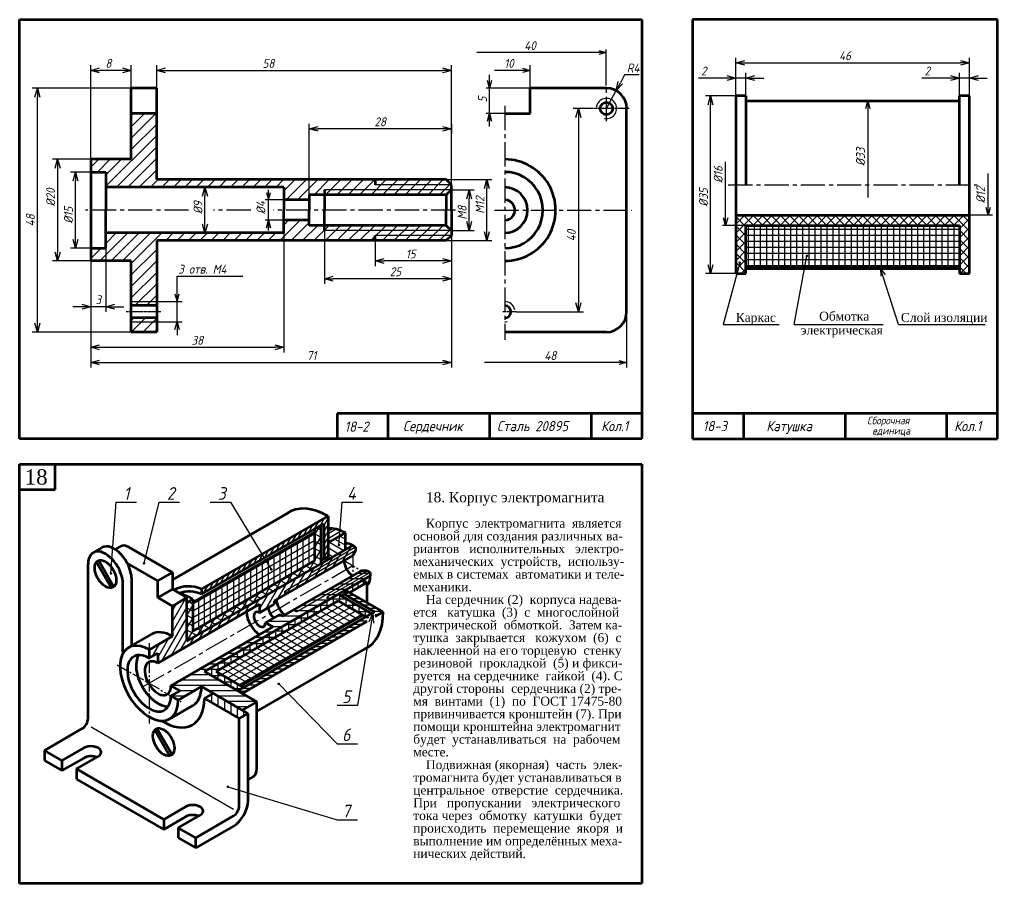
# Model space of a CAD drawing. Header units: millimetres. Extents: x -255 to 513, y 132 to 472.
# Drawn here: x -255 to 130, y 132 to 472 of the extents above; entities that cross this region are included whole.
import ezdxf

# ---------------------------------------------------------------- set-up
doc = ezdxf.new("R2010")
doc.units = ezdxf.units.MM
doc.header["$LTSCALE"] = 0.5
doc.linetypes.add('CENTER2', pattern=[28.575, 19.05, -3.175, 3.175, -3.175])
doc.layers.get('Defpoints').update_dxf_attribs({"color": 5})
doc.styles.get("Standard").update_dxf_attribs({"font": 'isocpeui.ttf', "width": 0.9})
doc.styles.add('стиль1', font='TIMES.TTF')
doc.dimstyles.new('Standart 1', dxfattribs={"dimtxt": 3.5, "dimasz": 3.5, "dimexe": 2, "dimexo": 0, "dimgap": 1, "dimtad": 1, "dimtoh": 1, "dimdec": 0, "dimtxsty": 'Standard', "dimblk": 'OPEN30', "dimcen": 2.5, "dimadec": 0, "dimazin": 0, "dimtfac": 1, "dimtdec": 0, "dimtmove": 0, "dimatfit": 3, "dimldrblk": 'DOTSMALL', "dimfxl": 0, "dimarcsym": 0})

# ---------------------------------------------------------------- blocks, each defined once
blk = doc.blocks.new('_Open30')
at = {"color": 0, "linetype": 'ByBlock', "lineweight": -2}
for p, q in [((-1, 0.27), (0, 0)), ((0, 0), (-1, -0.27)), ((0, 0), (-1, 0))]:
    blk.add_line(p, q, dxfattribs=at)
blk = doc.blocks.new('*D45')
at = {"color": 0, "lineweight": -2}
for p, q in [((-87, 409), (-69, 409)), ((-71, 388.5), (-71, 405.5)), ((-87, 385), (-69, 385))]:
    blk.add_line(p, q, dxfattribs=at)
at = {"layer": 'Defpoints', "color": 0}
for p in [(-87, 409), (-71, 409), (-87, 385)]:
    blk.add_point(p, dxfattribs=at)
at = {"color": 0, "lineweight": -2, "xscale": 3.5, "yscale": 3.5, "zscale": 3.5}
for p, rotation in [((-71, 409), 90), ((-71, 385), 270)]:
    blk.add_blockref('_Open30', p, dxfattribs=dict(at, rotation=rotation))
at = {"color": 0, "lineweight": -3, "insert": (-73.75, 399), "char_height": 3.5, "attachment_point": 5, "rotation": 90}
blk.add_mtext('M12', dxfattribs=at)
blk = doc.blocks.new('_DotSmall')
at = {"color": 0, "linetype": 'ByBlock', "const_width": 0.5}
blk.add_lwpolyline([(-0.0625, 0, 1), (0.0625, 0, 1)], format="xyb", close=True, dxfattribs=at)
blk = doc.blocks.new('*D46')
at = {"color": 0, "lineweight": -2}
for p, q in [((-85, 387), (-85, 375)), ((-115, 385), (-115, 375)), ((-88.5, 377), (-111.5, 377))]:
    blk.add_line(p, q, dxfattribs=at)
at = {"layer": 'Defpoints', "color": 0}
for p in [(-85, 387), (-115, 385), (-115, 377)]:
    blk.add_point(p, dxfattribs=at)
at = {"color": 0, "lineweight": -2, "xscale": 3.5, "yscale": 3.5, "zscale": 3.5, "rotation": 180}
blk.add_blockref('_Open30', (-115, 377), dxfattribs=at)
at = {"color": 0, "lineweight": -2, "xscale": 3.5, "yscale": 3.5, "zscale": 3.5}
blk.add_blockref('_Open30', (-85, 377), dxfattribs=at)
at = {"color": 0, "lineweight": -3, "insert": (-101, 379.75), "char_height": 3.5, "attachment_point": 5}
blk.add_mtext('15', dxfattribs=at)
blk = doc.blocks.new('*D47')
at = {"color": 0, "lineweight": -2}
for p, q in [((-135, 389), (-135, 368)), ((-85, 377.75), (-85, 368)), ((-88.5, 370), (-131.5, 370))]:
    blk.add_line(p, q, dxfattribs=at)
at = {"layer": 'Defpoints', "color": 0}
for p in [(-135, 389), (-85, 377.75), (-135, 370)]:
    blk.add_point(p, dxfattribs=at)
at = {"color": 0, "lineweight": -2, "xscale": 3.5, "yscale": 3.5, "zscale": 3.5, "rotation": 180}
blk.add_blockref('_Open30', (-135, 370), dxfattribs=at)
at = {"color": 0, "lineweight": -2, "xscale": 3.5, "yscale": 3.5, "zscale": 3.5}
blk.add_blockref('_Open30', (-85, 370), dxfattribs=at)
at = {"color": 0, "lineweight": -3, "insert": (-107, 372.75), "char_height": 3.5, "attachment_point": 5}
blk.add_mtext('25', dxfattribs=at)
blk = doc.blocks.new('*D48')
at = {"color": 0, "lineweight": -2}
for p, q in [((-201, 445), (-201, 454)), ((-197.5, 452), (-88.5, 452)), ((-85, 407), (-85, 454))]:
    blk.add_line(p, q, dxfattribs=at)
at = {"layer": 'Defpoints', "color": 0}
for p in [(-85, 452), (-201, 445), (-85, 407)]:
    blk.add_point(p, dxfattribs=at)
at = {"color": 0, "lineweight": -2, "xscale": 3.5, "yscale": 3.5, "zscale": 3.5, "rotation": 180}
blk.add_blockref('_Open30', (-201, 452), dxfattribs=at)
at = {"color": 0, "lineweight": -2, "xscale": 3.5, "yscale": 3.5, "zscale": 3.5}
blk.add_blockref('_Open30', (-85, 452), dxfattribs=at)
at = {"color": 0, "lineweight": -3, "insert": (-157, 454.75), "char_height": 3.5, "attachment_point": 5}
blk.add_mtext('58', dxfattribs=at)
blk = doc.blocks.new('*D49')
at = {"color": 0, "lineweight": -2}
for p, q in [((-141, 397), (-141, 431)), ((-88.5, 429), (-137.5, 429)), ((-85, 431), (-85, 427))]:
    blk.add_line(p, q, dxfattribs=at)
at = {"layer": 'Defpoints', "color": 0}
for p in [(-141, 429), (-85, 431), (-141, 397)]:
    blk.add_point(p, dxfattribs=at)
at = {"color": 0, "lineweight": -2, "xscale": 3.5, "yscale": 3.5, "zscale": 3.5, "rotation": 180}
blk.add_blockref('_Open30', (-141, 429), dxfattribs=at)
at = {"color": 0, "lineweight": -2, "xscale": 3.5, "yscale": 3.5, "zscale": 3.5}
blk.add_blockref('_Open30', (-85, 429), dxfattribs=at)
at = {"color": 0, "lineweight": -3, "insert": (-113, 431.75), "char_height": 3.5, "attachment_point": 5}
blk.add_mtext('28', dxfattribs=at)
blk = doc.blocks.new('*D50')
at = {"color": 0, "lineweight": -2}
for p, q in [((-227, 417), (-227, 454)), ((-214.5, 452), (-223.5, 452)), ((-211, 445), (-211, 454))]:
    blk.add_line(p, q, dxfattribs=at)
at = {"layer": 'Defpoints', "color": 0}
for p in [(-227, 452), (-211, 445), (-227, 417)]:
    blk.add_point(p, dxfattribs=at)
at = {"color": 0, "lineweight": -2, "xscale": 3.5, "yscale": 3.5, "zscale": 3.5, "rotation": 180}
blk.add_blockref('_Open30', (-227, 452), dxfattribs=at)
at = {"color": 0, "lineweight": -2, "xscale": 3.5, "yscale": 3.5, "zscale": 3.5}
blk.add_blockref('_Open30', (-211, 452), dxfattribs=at)
at = {"color": 0, "lineweight": -3, "insert": (-220, 454.75), "char_height": 3.5, "attachment_point": 5}
blk.add_mtext('8', dxfattribs=at)
blk = doc.blocks.new('*D51')
at = {"color": 0, "lineweight": -2}
for p, q in [((-227, 417.02), (-242, 417.02)), ((-240, 413.52), (-240, 380.5)), ((-227, 377), (-242, 377))]:
    blk.add_line(p, q, dxfattribs=at)
at = {"layer": 'Defpoints', "color": 0}
for p in [(-227, 417.02), (-240, 377), (-227, 377)]:
    blk.add_point(p, dxfattribs=at)
at = {"color": 0, "lineweight": -2, "xscale": 3.5, "yscale": 3.5, "zscale": 3.5}
for p, rotation in [((-240, 417.02), 90), ((-240, 377), 270)]:
    blk.add_blockref('_Open30', p, dxfattribs=dict(at, rotation=rotation))
at = {"color": 0, "lineweight": -3, "insert": (-242.75, 402), "char_height": 3.5, "attachment_point": 5, "rotation": 90}
blk.add_mtext('%%c20', dxfattribs=at)
blk = doc.blocks.new('*D52')
at = {"color": 0, "lineweight": -2}
for p, q in [((-227, 382), (-227, 357)), ((-221, 382), (-221, 357)), ((-230.5, 359), (-234, 359)), ((-221, 359), (-227, 359)), ((-217.5, 359), (-214, 359))]:
    blk.add_line(p, q, dxfattribs=at)
at = {"layer": 'Defpoints', "color": 0}
for p in [(-227, 382), (-221, 382), (-227, 359)]:
    blk.add_point(p, dxfattribs=at)
at = {"color": 0, "lineweight": -2, "xscale": 3.5, "yscale": 3.5, "zscale": 3.5}
blk.add_blockref('_Open30', (-227, 359), dxfattribs=at)
at = {"color": 0, "lineweight": -2, "xscale": 3.5, "yscale": 3.5, "zscale": 3.5, "rotation": 180}
blk.add_blockref('_Open30', (-221, 359), dxfattribs=at)
at = {"color": 0, "lineweight": -3, "insert": (-224, 361.75), "char_height": 3.5, "attachment_point": 5}
blk.add_mtext('3', dxfattribs=at)
blk = doc.blocks.new('*D53')
at = {"color": 0, "lineweight": -2}
for p, q in [((-151, 388), (-151, 341)), ((-227, 359), (-227, 341)), ((-223.5, 343), (-154.5, 343))]:
    blk.add_line(p, q, dxfattribs=at)
at = {"layer": 'Defpoints', "color": 0}
for p in [(-151, 388), (-227, 359), (-151, 343)]:
    blk.add_point(p, dxfattribs=at)
at = {"color": 0, "lineweight": -2, "xscale": 3.5, "yscale": 3.5, "zscale": 3.5, "rotation": 180}
blk.add_blockref('_Open30', (-227, 343), dxfattribs=at)
at = {"color": 0, "lineweight": -2, "xscale": 3.5, "yscale": 3.5, "zscale": 3.5}
blk.add_blockref('_Open30', (-151, 343), dxfattribs=at)
at = {"color": 0, "lineweight": -3, "insert": (-185, 345.75), "char_height": 3.5, "attachment_point": 5}
blk.add_mtext('38', dxfattribs=at)
blk = doc.blocks.new('*D54')
at = {"color": 0, "lineweight": -2}
for p, q in [((-85, 371.75), (-85, 335)), ((-227, 341.75), (-227, 335)), ((-223.5, 337), (-88.5, 337))]:
    blk.add_line(p, q, dxfattribs=at)
at = {"layer": 'Defpoints', "color": 0}
for p in [(-85, 371.75), (-227, 341.75), (-85, 337)]:
    blk.add_point(p, dxfattribs=at)
at = {"color": 0, "lineweight": -2, "xscale": 3.5, "yscale": 3.5, "zscale": 3.5, "rotation": 180}
blk.add_blockref('_Open30', (-227, 337), dxfattribs=at)
at = {"color": 0, "lineweight": -2, "xscale": 3.5, "yscale": 3.5, "zscale": 3.5}
blk.add_blockref('_Open30', (-85, 337), dxfattribs=at)
at = {"color": 0, "lineweight": -3, "insert": (-140, 339.77), "char_height": 3.5, "attachment_point": 5}
blk.add_mtext('71', dxfattribs=at)
blk = doc.blocks.new('*D55')
at = {"color": 0, "lineweight": -2}
for p, q in [((-227, 412), (-235, 412)), ((-233, 385.5), (-233, 408.5)), ((-227, 382), (-235, 382))]:
    blk.add_line(p, q, dxfattribs=at)
at = {"layer": 'Defpoints', "color": 0}
for p in [(-233, 412), (-227, 412), (-227, 382)]:
    blk.add_point(p, dxfattribs=at)
at = {"color": 0, "lineweight": -2, "xscale": 3.5, "yscale": 3.5, "zscale": 3.5}
for p, rotation in [((-233, 412), 90), ((-233, 382), 270)]:
    blk.add_blockref('_Open30', p, dxfattribs=dict(at, rotation=rotation))
at = {"color": 0, "lineweight": -3, "insert": (-235.75, 395), "char_height": 3.5, "attachment_point": 5, "rotation": 90}
blk.add_mtext('%%c15', dxfattribs=at)
blk = doc.blocks.new('*D56')
at = {"color": 0, "lineweight": -2}
for p, q in [((-85, 405), (-76, 405)), ((-78, 392.5), (-78, 401.5)), ((-85, 389), (-76, 389))]:
    blk.add_line(p, q, dxfattribs=at)
at = {"layer": 'Defpoints', "color": 0}
for p in [(-85, 405), (-78, 405), (-85, 389)]:
    blk.add_point(p, dxfattribs=at)
at = {"color": 0, "lineweight": -2, "xscale": 3.5, "yscale": 3.5, "zscale": 3.5}
for p, rotation in [((-78, 405), 90), ((-78, 389), 270)]:
    blk.add_blockref('_Open30', p, dxfattribs=dict(at, rotation=rotation))
at = {"color": 0, "lineweight": -3, "insert": (-80.75, 396), "char_height": 3.5, "attachment_point": 5, "rotation": 90}
blk.add_mtext('M8', dxfattribs=at)
blk = doc.blocks.new('*D57')
at = {"color": 0, "lineweight": -2}
for p, q in [((-16.8, 450.19), (-18.47, 447.11)), ((-11.07, 450.19), (-16.8, 450.19)), ((-23.94, 437), (-20.13, 444.04))]:
    blk.add_line(p, q, dxfattribs=at)
at = {"layer": 'Defpoints', "color": 0}
for p in [(-20.13, 444.04), (-23.94, 437)]:
    blk.add_point(p, dxfattribs=at)
at = {"color": 0, "lineweight": -2, "xscale": 3.5, "yscale": 3.5, "zscale": 3.5, "rotation": 241.5685386595959}
blk.add_blockref('_Open30', (-20.13, 444.04), dxfattribs=at)
at = {"color": 0, "lineweight": -3, "insert": (-13.44, 452.94), "char_height": 3.5, "attachment_point": 5}
blk.add_mtext('R4', dxfattribs=at)
blk = doc.blocks.new('*D58')
at = {"color": 0, "lineweight": -2}
for p, q in [((-29, 437), (-37, 437)), ((-35, 433.5), (-35, 360.5)), ((-59.53, 357), (-33, 357))]:
    blk.add_line(p, q, dxfattribs=at)
at = {"layer": 'Defpoints', "color": 0}
for p in [(-29, 437), (-59.53, 357), (-35, 357)]:
    blk.add_point(p, dxfattribs=at)
at = {"color": 0, "lineweight": -2, "xscale": 3.5, "yscale": 3.5, "zscale": 3.5}
for p, rotation in [((-35, 437), 90), ((-35, 357), 270)]:
    blk.add_blockref('_Open30', p, dxfattribs=dict(at, rotation=rotation))
at = {"color": 0, "lineweight": -3, "insert": (-37.75, 387), "char_height": 3.5, "attachment_point": 5, "rotation": 90}
blk.add_mtext('40', dxfattribs=at)
blk = doc.blocks.new('*D59')
at = {"color": 0, "lineweight": -2}
for p, q in [((-182, 406), (-180, 406)), ((-182, 391.5), (-182, 402.5)), ((-182, 388), (-180, 388))]:
    blk.add_line(p, q, dxfattribs=at)
at = {"layer": 'Defpoints', "color": 0}
for p in [(-182, 406), (-182, 406), (-182, 388)]:
    blk.add_point(p, dxfattribs=at)
at = {"color": 0, "lineweight": -2, "xscale": 3.5, "yscale": 3.5, "zscale": 3.5}
for p, rotation in [((-182, 406), 90), ((-182, 388), 270)]:
    blk.add_blockref('_Open30', p, dxfattribs=dict(at, rotation=rotation))
at = {"color": 0, "lineweight": -3, "insert": (-184.75, 398), "char_height": 3.5, "attachment_point": 5, "rotation": 90}
blk.add_mtext('%%c9', dxfattribs=at)
blk = doc.blocks.new('*D60')
at = {"color": 0, "lineweight": -2}
for p, q in [((-211, 445), (-250, 445)), ((-248, 352.5), (-248, 441.5)), ((-211, 349), (-250, 349))]:
    blk.add_line(p, q, dxfattribs=at)
at = {"layer": 'Defpoints', "color": 0}
for p in [(-248, 445), (-211, 445), (-211, 349)]:
    blk.add_point(p, dxfattribs=at)
at = {"color": 0, "lineweight": -2, "xscale": 3.5, "yscale": 3.5, "zscale": 3.5}
for p, rotation in [((-248, 445), 90), ((-248, 349), 270)]:
    blk.add_blockref('_Open30', p, dxfattribs=dict(at, rotation=rotation))
at = {"color": 0, "lineweight": -3, "insert": (-250.75, 393), "char_height": 3.5, "attachment_point": 5, "rotation": 90}
blk.add_mtext('48', dxfattribs=at)
blk = doc.blocks.new('*D81')
at = {"color": 0, "lineweight": -2}
for p, q in [((115, 442), (115, 451)), ((119, 442), (119, 451)), ((111.5, 449), (100.28, 449)), ((119, 449), (115, 449)), ((122.5, 449), (126, 449))]:
    blk.add_line(p, q, dxfattribs=at)
at = {"layer": 'Defpoints', "color": 0}
for p in [(119, 449), (115, 442), (119, 442)]:
    blk.add_point(p, dxfattribs=at)
at = {"color": 0, "lineweight": -2, "xscale": 3.5, "yscale": 3.5, "zscale": 3.5}
blk.add_blockref('_Open30', (115, 449), dxfattribs=at)
at = {"color": 0, "lineweight": -2, "xscale": 3.5, "yscale": 3.5, "zscale": 3.5, "rotation": 180}
blk.add_blockref('_Open30', (119, 449), dxfattribs=at)
at = {"color": 0, "lineweight": -3, "insert": (102.4, 451.75), "char_height": 3.5, "attachment_point": 5}
blk.add_mtext('2', dxfattribs=at)
blk = doc.blocks.new('*D85')
at = {"color": 0, "lineweight": -2}
for p, q in [((27, 442), (15, 442)), ((17, 375.5), (17, 438.5)), ((27, 372), (15, 372))]:
    blk.add_line(p, q, dxfattribs=at)
at = {"layer": 'Defpoints', "color": 0}
for p in [(17, 442), (27, 442), (27, 372)]:
    blk.add_point(p, dxfattribs=at)
at = {"color": 0, "lineweight": -2, "xscale": 3.5, "yscale": 3.5, "zscale": 3.5}
for p, rotation in [((17, 442), 90), ((17, 372), 270)]:
    blk.add_blockref('_Open30', p, dxfattribs=dict(at, rotation=rotation))
at = {"color": 0, "lineweight": -3, "insert": (14.25, 402), "char_height": 3.5, "attachment_point": 5, "rotation": 90}
blk.add_mtext('%%c35', dxfattribs=at)
blk = doc.blocks.new('*D86')
at = {"color": 0, "lineweight": -2}
for p, q in [((27, 442), (27, 451)), ((31, 442), (31, 451)), ((23.5, 449), (12.28, 449)), ((31, 449), (27, 449)), ((34.5, 449), (38, 449))]:
    blk.add_line(p, q, dxfattribs=at)
at = {"layer": 'Defpoints', "color": 0}
for p in [(31, 449), (27, 442), (31, 442)]:
    blk.add_point(p, dxfattribs=at)
at = {"color": 0, "lineweight": -2, "xscale": 3.5, "yscale": 3.5, "zscale": 3.5}
blk.add_blockref('_Open30', (27, 449), dxfattribs=at)
at = {"color": 0, "lineweight": -2, "xscale": 3.5, "yscale": 3.5, "zscale": 3.5, "rotation": 180}
blk.add_blockref('_Open30', (31, 449), dxfattribs=at)
at = {"color": 0, "lineweight": -3, "insert": (14.4, 451.75), "char_height": 3.5, "attachment_point": 5}
blk.add_mtext('2', dxfattribs=at)
blk = doc.blocks.new('*D87')
at = {"color": 0, "lineweight": -2}
for p, q in [((27, 450), (27, 457)), ((30.5, 455), (115.5, 455)), ((119, 450), (119, 457))]:
    blk.add_line(p, q, dxfattribs=at)
at = {"layer": 'Defpoints', "color": 0}
for p in [(119, 455), (27, 450), (119, 450)]:
    blk.add_point(p, dxfattribs=at)
at = {"color": 0, "lineweight": -2, "xscale": 3.5, "yscale": 3.5, "zscale": 3.5, "rotation": 180}
blk.add_blockref('_Open30', (27, 455), dxfattribs=at)
at = {"color": 0, "lineweight": -2, "xscale": 3.5, "yscale": 3.5, "zscale": 3.5}
blk.add_blockref('_Open30', (119, 455), dxfattribs=at)
at = {"color": 0, "lineweight": -3, "insert": (70, 457.75), "char_height": 3.5, "attachment_point": 5}
blk.add_mtext('46', dxfattribs=at)

msp = doc.modelspace()

# ---------------------------------------------------------------- hatches: boundary and pattern name
at = {"lineweight": -3}
h = msp.add_hatch(dxfattribs=at)
h.set_pattern_fill('ANSI31', color=256, style=0)
h.set_pattern_definition([(45, (-282, 287), (-2.245064, 2.245064), [])])
h.paths.add_polyline_path([(-201, 435), (-211, 435), (-211, 417), (-227, 417), (-227, 412), (-221, 412), (-221, 406), (-151, 406), (-151, 401), (-141, 401), (-141, 403), (-135, 403), (-135, 405), (-85, 405), (-85, 405), (-85, 407), (-115, 407), (-115, 409), (-201, 409)])
h.paths.add_polyline_path([(-135, 405), (-135, 403), (-87, 403), (-85, 405)], flags=17)
h.paths.add_polyline_path([(-115, 409), (-115, 407), (-85, 407), (-87, 409)], flags=17)
h.paths.add_polyline_path([(-115, 385), (-115, 387), (-85, 387), (-85, 389), (-85, 389), (-135, 389), (-135, 391), (-141, 391), (-141, 393), (-151, 393), (-151, 388), (-221, 388), (-221, 382), (-227, 382), (-227, 377), (-211, 377), (-211, 359.43), (-201, 359.43), (-201, 385)])
h.paths.add_polyline_path([(-135, 391), (-135, 389), (-85, 389), (-87, 391)], flags=17)
h.paths.add_polyline_path([(-115, 387), (-115, 385), (-87, 385), (-85, 387)], flags=17)
h.paths.add_polyline_path([(-201, 349), (-201, 354.57), (-211, 354.57), (-211, 349)])
h = msp.add_hatch(dxfattribs=at)
h.set_pattern_fill('ANSI37', color=256, scale=0.8, style=0)
h.set_pattern_definition([(45, (-20, 287), (-1.79605, 1.79605), []), (135, (-20, 287), (-1.79605, -1.79605), [])])
h.paths.add_polyline_path([(31, 391), (27, 391), (27, 372), (27.85, 372), (29.04, 376.07, -0.333075), (28.86, 376.31, -1), (29.36, 376.31, -0.500291), (29.04, 376.07), (27.85, 372), (31, 372)])
h.paths.add_polyline_path([(27, 395), (27, 391), (31, 391), (115, 391), (115, 372), (119, 372), (119, 395), (118.75, 395)])
for points in [[(115, 374), (115, 375), (31, 375), (31, 374)], [(-138.71, 269.62), (-138.71, 270.28), (-186.81, 242.52), (-186.81, 241.85)], [(-120.39, 237.89), (-119.81, 237.56), (-167.91, 209.79), (-168.48, 210.12)]]:
    msp.add_hatch(color=256).paths.add_polyline_path(points)
h = msp.add_hatch(dxfattribs=at)
h.set_pattern_fill('ANSI31', color=256, scale=0.396705, angle=15, style=0)
h.set_pattern_definition([(60, (-300.1813, 115.5696), (-1.090792, 0.629769), [])])
h.paths.add_polyline_path([(-135.27, 259.71), (-133.56, 260.7), (-133.56, 276.57), (-183.37, 247.8), (-183.37, 245.82), (-135.27, 273.59)])
h = msp.add_hatch(color=256)
h.paths.add_polyline_path([(-136.42, 259.04), (-135.27, 259.71), (-135.27, 273.59), (-136.42, 272.93)])
h.paths.add_polyline_path([(-127.26, 245.82), (-128.4, 245.16), (-116.38, 238.22), (-115.23, 238.88)])
h = msp.add_hatch(dxfattribs=at)
h.set_pattern_fill('ANSI37', color=256, scale=0.79341, angle=15, style=0)
h.set_pattern_definition([(60, (-300.1813, 115.5696), (-2.181583, 1.259538), []), (150, (-300.1813, 115.5696), (-1.259538, -2.181583), [])])
h.paths.add_polyline_path([(-189.1, 227.31), (-136.42, 257.72), (-136.42, 272.93), (-138.71, 271.61), (-138.71, 259.04), (-186.81, 231.28), (-186.81, 243.84), (-189.1, 242.52)])
h = msp.add_hatch(dxfattribs=at)
h.set_pattern_fill('ANSI31', color=256, scale=0.661175, angle=105, style=0)
h.set_pattern_definition([(150, (-300.1813, 115.5696), (-1.049615, -1.817986), [])])
h.paths.add_polyline_path([(-133.56, 265.99), (-133.56, 259.38), (-126.69, 263.34), (-126.69, 269.95)])
h = msp.add_hatch(dxfattribs=at)
h.set_pattern_fill('ANSI31', color=256, scale=0.661175, angle=15, style=0)
h.set_pattern_definition([(60, (-300.1813, 115.5696), (-1.817986, 1.049615), [])])
h.paths.add_polyline_path([(-189.1, 227.31), (-189.1, 244.5), (-194.82, 241.19), (-194.82, 229.29), (-203.99, 224), (-203.99, 220.7), (-200.55, 222.68), (-200.55, 218.71), (-160.47, 241.85), (-160.47, 238.55), (-154.74, 241.85), (-154.74, 243.18), (-150.42, 245.67), (-150.42, 247), (-122.68, 263.01), (-122.68, 264.33), (-139.85, 254.42), (-139.85, 255.74)])
h.paths.add_polyline_path([(-150.42, 247), (-150.42, 245.67), (-123.82, 261.03), (-122.68, 263.01)])
h.paths.add_polyline_path([(-122.68, 264.33), (-123.82, 265), (-139.85, 255.74), (-139.85, 254.42)])
h = msp.add_hatch(dxfattribs=at)
h.set_pattern_fill('ANSI31', color=256, scale=0.661175, angle=135, style=0)
h.set_pattern_definition([(180, (-300.1813, 115.5696), (-4e-16, -2.09923), [])])
h.paths.add_polyline_path([(-183.37, 209.46), (-167.34, 200.2), (-161.61, 203.51), (-182.23, 215.41), (-132.98, 243.84), (-134.13, 244.5), (-116.95, 254.42), (-118.1, 255.08), (-145.83, 239.06), (-146.98, 239.72), (-151.31, 237.23), (-152.45, 237.89), (-158.18, 234.58), (-155.31, 232.93), (-195.4, 209.79), (-191.96, 207.8), (-195.4, 205.82), (-192.53, 204.17)])
h.paths.add_polyline_path([(-118.1, 255.08), (-120.39, 255.08), (-146.98, 239.72), (-145.83, 239.06)], flags=17)
h.paths.add_polyline_path([(-134.13, 244.5), (-132.98, 243.84), (-116.95, 253.09), (-116.95, 254.42)], flags=17)
h = msp.add_hatch(dxfattribs=at)
h.set_pattern_fill('ANSI31', color=256, scale=0.661175, angle=45, style=0)
h.set_pattern_definition([(90, (-300.1813, 115.5696), (-2.09923, 4e-16), [])])
h.paths.add_polyline_path([(-118.21, 250.39), (-119.87, 251.41), (-126.69, 247.47), (-124.97, 246.48)])
h = msp.add_hatch(dxfattribs=at)
h.set_pattern_fill('ANSI37', color=256, scale=0.79341, angle=45, style=0)
h.set_pattern_definition([(90, (-300.1813, 115.5696), (-2.519076, 4e-16), []), (180, (-300.1813, 115.5696), (-4e-16, -2.519076), [])])
h.paths.add_polyline_path([(-129.55, 243.18), (-118.67, 236.9), (-116.38, 238.22), (-129.55, 245.82), (-182.23, 215.41), (-169.06, 207.8), (-166.77, 209.13), (-177.65, 215.41)])
h = msp.add_hatch(dxfattribs=at)
h.set_pattern_fill('ANSI31', color=256, scale=0.79341, angle=45, style=0)
h.set_pattern_definition([(90, (-300.1813, 115.5696), (-2.519076, 4e-16), [])])
h.paths.add_polyline_path([(-168.48, 196.89), (-165.05, 198.88), (-167.34, 200.2), (-178.79, 206.81), (-182.23, 204.83)])

# ---------------------------------------------------------------- linework, layer by layer
at = {"color": 0, "lineweight": 60}
for p, q in [((-255, 307), (-255, 472)), ((-10, 472), (-10, 307)), ((-10, 317), (-130, 317)), ((-130, 317), (-130, 307)), ((-110, 317), (-110, 307)), ((-70, 317), (-70, 307)), ((-30, 317), (-30, 307)), ((-10, 307), (-255, 307))]:
    msp.add_line(p, q, dxfattribs=at)
at = {"lineweight": 60}
for p, q in [((-255, 472), (-10, 472)), ((130, 472), (10, 472)), ((10, 472), (10, 307)), ((130, 307), (130, 472)), ((-201, 445), (-211, 445)), ((-211, 417), (-211, 445)), ((-201, 409), (-201, 445)), ((-54, 435), (-54, 445)), ((-32.89, 445), (-54, 445)), ((-24, 445), (-32.89, 445)), ((27, 442), (27, 372)), ((31, 442), (27, 442)), ((31, 442), (27, 442)), ((31, 442), (31, 407)), ((31, 440), (115, 440)), ((119, 442), (115, 442)), ((115, 407), (115, 442)), ((119, 372), (119, 442)), ((-16, 357), (-16, 437)), ((-201, 435), (-211, 435)), ((-64, 435), (-54, 435)), ((-211, 417), (-227, 417)), ((-227, 417), (-227, 377)), ((-227, 412), (-221, 412)), ((-221, 412), (-221, 397)), ((-87, 409), (-201, 409)), ((-115, 409), (-115, 407)), ((-85, 407), (-87, 409)), ((-151, 406), (-221, 406)), ((-151, 406), (-151, 397)), ((-135, 405), (-135, 397)), ((-85, 405), (-87, 403)), ((-85, 397), (-85, 407)), ((-141, 401), (-151, 401)), ((-141, 403), (-141, 397)), ((-87, 403), (-141, 403)), ((-87, 403), (-87, 397)), ((-87, 403), (-87, 397)), ((-221, 382), (-221, 397)), ((-151, 388), (-151, 397)), ((-141, 391), (-141, 397)), ((-135, 389), (-135, 397)), ((-87, 391), (-87, 397)), ((-85, 397), (-85, 387)), ((-141, 393), (-151, 393)), ((27, 395), (119, 395)), ((-87, 391), (-141, 391)), ((-87, 391), (-85, 389)), ((31, 372), (31, 391)), ((31, 391), (115, 391)), ((115, 391), (115, 372)), ((-151, 388), (-221, 388)), ((-201, 385), (-201, 349)), ((-115, 385), (-115, 387)), ((-85, 387), (-87, 385)), ((-227, 382), (-221, 382)), ((-87, 385), (-201, 385)), ((-211, 377), (-227, 377)), ((-211, 349), (-211, 377)), ((31, 375), (115, 375)), ((31, 374), (115, 374)), ((27, 372), (31, 372)), ((115.02, 372), (119.02, 372)), ((-201, 359.43), (-211, 359.43)), ((-201, 354.57), (-211, 354.57)), ((-201, 349), (-211, 349)), ((-24, 349), (-64, 349)), ((130, 317), (10, 317)), ((30, 317), (30, 307)), ((70, 317), (70, 307)), ((110, 317), (110, 307)), ((10, 307), (130, 307)), ((-255, 132), (-255, 297)), ((-255, 297), (-10, 297)), ((-241, 287), (-241, 297)), ((-10, 297), (-10, 132)), ((-255, 287), (-241, 287)), ((-148.92, 278.05), (-194.82, 251.55)), ((-183.37, 247.8), (-133.56, 276.57)), ((-183.37, 245.82), (-135.27, 273.59)), ((-135.27, 273.59), (-135.27, 259.71)), ((-133.56, 276.57), (-133.56, 259.38)), ((-186.81, 242.52), (-138.71, 270.28)), ((-138.71, 271.61), (-136.42, 272.93)), ((-138.71, 259.04), (-138.71, 271.61)), ((-136.42, 272.93), (-136.42, 257.72)), ((-135.27, 272.27), (-135.27, 261.03)), ((-133.56, 265.99), (-126.69, 269.95)), ((-126.69, 263.34), (-126.69, 269.95)), ((-226.02, 262.17), (-222.59, 264.15)), ((-217.35, 263.44), (-215.24, 264.65)), ((-194.82, 254.42), (-212, 264.33)), ((-189.1, 227.31), (-123.82, 265)), ((-122.68, 264.33), (-123.82, 265)), ((-122.68, 263.01), (-123.82, 261.03)), ((-122.68, 264.33), (-122.68, 263.01)), ((-200.55, 251.11), (-212.61, 258.07)), ((-186.81, 231.28), (-138.71, 259.04)), ((-123.82, 261.03), (-154.74, 243.18)), ((-136.42, 259.04), (-133.56, 260.7)), ((-228.03, 196.89), (-228.03, 257.72)), ((-200.55, 251.11), (-194.82, 254.42)), ((-194.82, 254.42), (-194.82, 247.8)), ((-151.31, 237.23), (-120.39, 255.08)), ((-139.85, 254.42), (-139.85, 255.74)), ((-118.1, 255.08), (-120.39, 255.08)), ((-118.1, 255.08), (-116.95, 254.42)), ((-116.95, 254.42), (-116.95, 253.09)), ((-210.86, 225.51), (-210.86, 251.77)), ((-200.55, 244.5), (-200.55, 251.11)), ((-116.95, 253.09), (-182.23, 215.41)), ((-118.21, 250.39), (-124.97, 246.48)), ((-118.21, 250.39), (-119.87, 251.41)), ((-118.21, 250.39), (-118.21, 242.58)), ((-214.29, 223.34), (-214.29, 249.79)), ((-194.82, 247.8), (-200.55, 244.5)), ((-189.1, 244.5), (-194.82, 247.8)), ((-183.37, 247.8), (-183.37, 245.82)), ((-150.42, 247), (-150.42, 245.67)), ((-128.4, 245.16), (-125.54, 246.81)), ((-111.8, 238.88), (-126.69, 247.47)), ((-194.82, 241.19), (-200.55, 244.5)), ((-189.1, 244.5), (-194.82, 241.19)), ((-189.1, 227.31), (-189.1, 244.5)), ((-186.81, 243.84), (-189.1, 242.48)), ((-186.81, 243.84), (-186.81, 231.28)), ((-177.65, 215.41), (-129.55, 243.18)), ((-154.74, 243.18), (-154.74, 241.85)), ((-134.13, 244.5), (-132.98, 243.84)), ((-116.38, 238.22), (-129.55, 245.82)), ((-129.55, 243.18), (-118.67, 236.9)), ((-115.23, 238.88), (-127.26, 245.82)), ((-200.55, 218.71), (-160.47, 241.85)), ((-194.82, 229.29), (-194.82, 241.19)), ((-169.02, 207.82), (-115.23, 238.88)), ((-160.47, 241.85), (-160.47, 238.55)), ((-160.47, 238.55), (-154.74, 241.85)), ((-146.98, 239.72), (-145.83, 239.06)), ((-115, 237.03), (-111.8, 238.88)), ((-167.91, 209.79), (-119.81, 237.56)), ((-167.34, 206.81), (-118.27, 235.14)), ((-158.18, 234.58), (-152.45, 237.89)), ((-151.31, 237.23), (-152.45, 237.89)), ((-118.67, 236.9), (-116.38, 238.22)), ((-195.4, 209.79), (-155.31, 232.93)), ((-155.31, 232.93), (-158.18, 234.58)), ((-212.08, 224.8), (-202.92, 230.09)), ((-203.99, 224), (-194.82, 229.29)), ((-203.99, 224), (-203.99, 220.7)), ((-118.19, 224.83), (-161.61, 199.76)), ((-203.99, 220.7), (-200.55, 222.68)), ((-200.55, 222.68), (-200.55, 218.71)), ((-182.23, 215.41), (-161.61, 203.51)), ((-166.77, 209.13), (-177.65, 215.41)), ((-195.4, 209.79), (-191.96, 207.8)), ((-183.37, 209.46), (-192.53, 204.17)), ((-183.37, 209.46), (-167.34, 200.2)), ((-169.06, 207.8), (-166.77, 209.13)), ((-191.96, 207.8), (-195.4, 205.82)), ((-195.4, 205.82), (-192.53, 204.17)), ((-182.23, 204.83), (-178.79, 206.81)), ((-182.23, 204.83), (-168.48, 196.89)), ((-195.89, 196.75), (-186.73, 202.04)), ((-161.61, 203.51), (-167.34, 200.2)), ((-161.61, 177.06), (-161.61, 203.51)), ((-168.48, 196.89), (-165.05, 198.88)), ((-168.48, 162.51), (-168.48, 196.89)), ((-165.05, 198.88), (-167.34, 200.2)), ((-165.05, 164.5), (-165.05, 198.88)), ((-245.21, 184.33), (-230.32, 192.93)), ((-229.75, 185.32), (-238.34, 180.36)), ((-245.21, 184.33), (-245.21, 180.36)), ((-238.34, 180.36), (-245.21, 184.33)), ((-229.75, 181.36), (-238.34, 176.4)), ((-232.62, 177.06), (-224.03, 182.02)), ((-245.21, 180.36), (-238.34, 176.4)), ((-238.34, 180.36), (-238.34, 176.4)), ((-198.26, 157.22), (-232.62, 177.06)), ((-232.62, 177.06), (-232.62, 173.09)), ((-162.96, 174.09), (-165.05, 172.88)), ((-232.62, 173.09), (-198.26, 153.26)), ((-189.67, 162.18), (-198.26, 157.22)), ((-189.67, 158.22), (-198.26, 153.26)), ((-192.53, 153.92), (-183.94, 158.88)), ((-185.66, 149.95), (-170.78, 158.55)), ((-198.26, 157.22), (-198.26, 153.26)), ((-170.78, 154.58), (-185.66, 145.98)), ((-185.66, 149.95), (-192.53, 153.92)), ((-192.53, 153.92), (-192.53, 149.95)), ((-192.53, 149.95), (-185.66, 145.98)), ((-185.66, 145.98), (-185.66, 149.95)), ((-10, 132), (-255, 132))]:
    msp.add_line(p, q, dxfattribs=at)
at = {"lineweight": -3}
for p, q in [((-27, 459), (-75, 459)), ((-24, 446), (-24, 460.25)), ((-57, 452), (-68, 452)), ((-54, 445), (-54, 454)), ((-70, 429.85), (-70, 450.28)), ((-54, 445), (-71.25, 445)), ((80, 440), (77.75, 440)), ((79, 437), (79, 402)), ((-64, 435), (-71.25, 435)), ((126.32, 398), (126.32, 411.45)), ((-157, 389), (-157, 405)), ((-85, 405), (-135, 405)), ((-85, 407), (-115, 407)), ((-151, 401), (-158.25, 401)), ((-151, 393), (-158.25, 393)), ((128, 395), (118.75, 395)), ((-85, 389), (-135, 389)), ((31, 391), (21.75, 391)), ((115, 389.39), (31, 389.39)), ((32.01, 375), (32.01, 391)), ((34.39, 375), (34.39, 391)), ((36.77, 375), (36.77, 391)), ((39.15, 375), (39.15, 391)), ((41.53, 375), (41.53, 391)), ((43.91, 375), (43.91, 391)), ((46.29, 375), (46.29, 391)), ((48.67, 375), (48.67, 391)), ((51.06, 375), (51.06, 391)), ((53.44, 375), (53.44, 391)), ((55.82, 375), (55.82, 391)), ((58.2, 375), (58.2, 391)), ((60.58, 375), (60.58, 391)), ((62.96, 375), (62.96, 391)), ((65.34, 375), (65.34, 391)), ((67.73, 375), (67.73, 391)), ((70.11, 375), (70.11, 391)), ((72.49, 375), (72.49, 391)), ((74.87, 375), (74.87, 391)), ((77.25, 375), (77.25, 391)), ((79.63, 375), (79.63, 391)), ((82.01, 375), (82.01, 391)), ((84.39, 375), (84.39, 391)), ((86.77, 375), (86.77, 391)), ((89.16, 375), (89.16, 391)), ((91.54, 375), (91.54, 391)), ((93.92, 375), (93.92, 391)), ((96.3, 375), (96.3, 391)), ((98.68, 375), (98.68, 391)), ((101.06, 375), (101.06, 391)), ((103.44, 375), (103.44, 391)), ((105.83, 375), (105.83, 391)), ((108.21, 375), (108.21, 391)), ((110.59, 375), (110.59, 391)), ((112.97, 375), (112.97, 391)), ((-85, 387), (-115, 387)), ((115, 387.01), (31, 387.01)), ((115, 384.63), (31, 384.63)), ((115, 382.25), (31, 382.25)), ((115, 379.87), (31, 379.87)), ((115, 377.49), (31, 377.49)), ((50, 352), (55, 379)), ((28.54, 376.31), (22, 352)), ((91, 352), (84, 374)), ((-193, 361), (-193, 371)), ((-193, 371), (-167.08, 371)), ((-211, 361), (-201, 361)), ((-201, 361), (-191, 361)), ((-193, 353), (-193, 361)), ((-16, 359), (-16, 335)), ((-211, 353), (-201, 353)), ((-201, 353), (-191, 353)), ((-193, 353), (-193, 347.8)), ((22, 352), (44, 352)), ((50, 352), (85, 352)), ((91, 352), (125.23, 352)), ((-19, 337), (-72, 337)), ((-219, 254), (-217, 282)), ((-217, 282), (-209, 282)), ((-206, 258), (-200, 282)), ((-200, 282), (-192, 282)), ((-180, 282), (-172, 282)), ((-172, 282), (-155.88, 255.59)), ((-129.24, 265.16), (-128, 282)), ((-131.53, 271.63), (-133.56, 270.46)), ((-130.3, 271.43), (-133.56, 269.55)), ((-128.22, 270.73), (-133.56, 267.65)), ((-138.71, 266.98), (-186.81, 239.21)), ((-145.58, 255.08), (-145.58, 265.66)), ((-143.29, 256.4), (-143.29, 266.98)), ((-141, 257.72), (-141, 268.3)), ((-138.71, 264.33), (-186.81, 236.56)), ((-122.68, 263.01), (-150.42, 247)), ((-150.16, 252.43), (-150.16, 263.01)), ((-147.87, 253.76), (-147.87, 264.33)), ((-122.68, 264.33), (-139.85, 254.42)), ((-138.71, 261.69), (-186.81, 233.92)), ((-157.03, 248.47), (-157.03, 259.04)), ((-154.74, 249.79), (-154.74, 260.37)), ((-152.45, 251.11), (-152.45, 261.69)), ((-163.9, 244.5), (-163.9, 255.08)), ((-161.61, 245.82), (-161.61, 256.4)), ((-159.32, 247.14), (-159.32, 257.72)), ((-145.83, 239.06), (-118.1, 255.08)), ((-116.95, 254.42), (-134.13, 244.5)), ((-170.78, 251.11), (-170.78, 240.53)), ((-168.48, 241.85), (-168.48, 252.43)), ((-166.19, 243.18), (-166.19, 253.76)), ((-177.65, 236.56), (-177.65, 247.14)), ((-175.36, 248.47), (-175.36, 237.89)), ((-173.07, 239.21), (-173.07, 249.79)), ((-184.52, 243.18), (-184.52, 232.6)), ((-182.23, 233.92), (-182.23, 244.5)), ((-179.94, 245.82), (-179.94, 235.24)), ((-122.92, 245.3), (-126.36, 245.3)), ((-120.74, 244.04), (-124.18, 244.04)), ((-118.56, 242.78), (-122, 242.78)), ((-127.26, 241.85), (-175.36, 214.08)), ((-124.97, 240.53), (-173.07, 212.76)), ((-122.68, 239.21), (-170.78, 211.44)), ((-136.42, 239.21), (-127.26, 233.92)), ((-134.13, 240.53), (-124.97, 235.24)), ((-131.84, 241.85), (-122.68, 236.56)), ((-116.38, 241.52), (-119.81, 241.52)), ((-114.2, 240.26), (-117.63, 240.26)), ((-112.02, 239), (-115.45, 239)), ((-143.29, 235.24), (-134.13, 229.95)), ((-141, 236.56), (-131.84, 231.28)), ((-138.71, 237.89), (-129.55, 232.6)), ((-115.89, 238.47), (-122, 202)), ((-118.2, 235.23), (-121.56, 235.23)), ((-117.51, 236.49), (-119.38, 236.49)), ((-115.89, 238.47), (-117.43, 234.78)), ((-115.89, 238.47), (-115.64, 234.47)), ((-113.76, 237.74), (-115.02, 237.74)), ((-150.16, 231.28), (-141, 225.99)), ((-147.87, 232.6), (-138.71, 227.31)), ((-145.58, 233.92), (-136.42, 228.63)), ((-124.67, 231.45), (-128.11, 231.45)), ((-122.49, 232.71), (-125.92, 232.71)), ((-120.31, 233.97), (-123.74, 233.97)), ((-157.03, 227.31), (-147.87, 222.02)), ((-154.74, 228.63), (-145.58, 223.34)), ((-152.45, 229.95), (-143.29, 224.66)), ((-131.21, 227.67), (-134.65, 227.67)), ((-129.03, 228.93), (-132.47, 228.93)), ((-126.85, 230.19), (-130.29, 230.19)), ((-163.9, 223.34), (-154.74, 218.05)), ((-152.45, 219.37), (-161.61, 224.66)), ((-159.32, 225.99), (-150.16, 220.7)), ((-137.76, 223.89), (-141.19, 223.89)), ((-135.58, 225.15), (-139.01, 225.15)), ((-133.4, 226.41), (-136.83, 226.41)), ((-168.48, 220.7), (-159.32, 215.41)), ((-157.03, 216.73), (-166.19, 222.02)), ((-144.3, 220.11), (-147.74, 220.11)), ((-142.12, 221.37), (-145.56, 221.37)), ((-139.94, 222.63), (-143.38, 222.63)), ((-166.19, 211.44), (-175.36, 216.73)), ((-173.07, 218.05), (-163.9, 212.76)), ((-161.61, 214.08), (-170.78, 219.37)), ((-150.85, 216.33), (-154.28, 216.33)), ((-148.67, 217.59), (-152.1, 217.59)), ((-146.49, 218.85), (-149.92, 218.85)), ((-157.39, 212.55), (-160.83, 212.55)), ((-155.21, 213.81), (-158.65, 213.81)), ((-153.03, 215.07), (-156.47, 215.07)), ((-163.94, 208.78), (-167.37, 208.78)), ((-161.76, 210.03), (-165.19, 210.03)), ((-159.58, 211.29), (-163.01, 211.29)), ((-152.97, 210.56), (-130, 187)), ((-166.12, 207.52), (-168.56, 207.52)), ((-122, 202), (-130, 202)), ((-226.85, 193.57), (-170.78, 161.19)), ((-130, 187), (-122, 187)), ((-173, 170), (-130, 157)), ((-130, 157), (-122, 157))]:
    msp.add_line(p, q, dxfattribs=at)
at = {"linetype": 'CENTER2', "lineweight": -3}
for p, q in [((-23.94, 432), (-23.94, 446)), ((-64, 438), (-64, 346)), ((24, 407), (122, 407)), ((-188.45, 397), (-229, 397)), ((-164, 397), (-178.7, 397)), ((-83.42, 397), (-155, 397)), ((-68, 397), (-14, 397)), ((-206.28, 209.46), (-122.49, 257.83))]:
    msp.add_line(p, q, dxfattribs=at)
at = {"linetype": 'CENTER2', "lineweight": -3, "ltscale": 0.1}
for p, q in [((-15, 437), (-29, 437)), ((-199.32, 357), (-213, 357)), ((-59.53, 357), (-64.83, 357))]:
    msp.add_line(p, q, dxfattribs=at)
for p, q in [((23, 394), (23, 416)), ((-181, 388), (-182.25, 388)), ((115, 375.11), (31, 375.11)), ((84, 374), (84.05, 370.99)), ((84, 374), (85.77, 371.56)), ((-128, 282), (-120, 282)), ((-138.71, 269.62), (-186.81, 241.85)), ((-214.29, 259.04), (-214.29, 259.04)), ((-125.1, 246.56), (-125.98, 246.56)), ((-120.39, 237.89), (-168.48, 210.12)), ((-215.44, 167.14), (-232.62, 177.06))]:
    msp.add_line(p, q)
at = {"lineweight": 50}
for p, q in [((-218.83, 248.32), (-224.7, 258.49)), ((-217.84, 248.8), (-223.8, 259.11)), ((-194.94, 182.68), (-200.89, 192.99)), ((-195.93, 182.21), (-201.8, 192.37))]:
    msp.add_line(p, q, dxfattribs=at)
at = {"linetype": 'CENTER2', "ltscale": 0.5}
for p, q in [((-127.14, 259.11), (-120.39, 255.08)), ((-123.82, 261.03), (-123.71, 253.16))]:
    msp.add_line(p, q, dxfattribs=at)
at = {"linetype": 'CENTER2', "lineweight": -3, "ltscale": 0.5}
for p, q in [((-203.99, 226.63), (-203.99, 194.91)), ((-216.58, 218.05), (-191.39, 203.51))]:
    msp.add_line(p, q, dxfattribs=at)
at = {"const_width": 0.5}
for points in [[(54.75, 379, 1), (55.25, 379, 1)], [(28.29, 376.31, 1), (28.79, 376.31, 1)], [(-129.49, 265.16, 1), (-128.99, 265.16, 1)], [(-206.25, 258, 1), (-205.75, 258, 1)], [(-219.25, 254, 1), (-218.75, 254, 1)], [(-156.13, 255.59, 1), (-155.63, 255.59, 1)], [(-153.22, 210.56, 1), (-152.72, 210.56, 1)], [(-173.25, 170, 1), (-172.75, 170, 1)]]:
    msp.add_lwpolyline(points, format="xyb", close=True, dxfattribs=at)
at = {"lineweight": 60}
msp.add_circle((-23.94, 437), 2.47, dxfattribs=at)
for centre, radius, start, end in [((-23.94, 437), 8, 0, 90), ((-63.94, 397), 20, 269.832, 90.168), ((-63.94, 397), 15, 269.776, 90.224), ((-64, 397), 9, 270, 90), ((-63.94, 397), 4, 269.1602, 90.8398), ((-64, 357), 2.43, 270, 90), ((-24, 357), 8, 270, 0), ((-188.48, 236.8), 12.13, 65.0866, 118.3894), ((-188.2, 235.1), 11.76, 65.7467, 109.1413)]:
    msp.add_arc(centre, radius, start, end, dxfattribs=at)
at = {"lineweight": -3}
for centre, start, end in [((-23.94, 437), 259.8253, 173.2314), ((-64, 357), 10.0206, 90), ((-64, 357), 270, 284.3825)]:
    msp.add_arc(centre, 4, start, end, dxfattribs=at)
at = {"lineweight": 60}
for centre, major_axis, start_param, end_param in [((-133.56, 251.44), (15.39, -26.65), 8.63938, 9.479782), ((-126.69, 255.41), (8.91, -15.43), 2.356194, 2.933126), ((-123.82, 257.06), (4.86, -8.42), 2.356194, 2.78597), ((-221.16, 253.76), (4.86, -8.42), 0.785398, 3.926991), ((-217.73, 255.74), (4.86, -8.42), 0.785398, 3.141593), ((-212, 259.04), (3.24, -5.61), 2.356194, 3.141593), ((-133.56, 251.44), (4.86, -8.42), 2.356194, 2.540924), ((-123.82, 257.06), (2.43, -4.21), 3.926991, 5.497787), ((-123.82, 257.06), (4.86, -8.42), 0.171599, 0.785398), ((-133.56, 251.44), (4.86, -8.42), 6.883854, 7.068583), ((-186.81, 220.7), (14.17, -24.54), 2.356194, 2.595813), ((-150.42, 241.71), (2.43, -4.21), 3.926991, 5.497787), ((-160.47, 235.9), (3.64, -6.31), 3.926991, 5.497787), ((-160.47, 235.9), (1.62, -2.81), 2.356194, 7.068583), ((-154.74, 239.21), (1.62, -2.81), 3.926991, 5.497787), ((-133.56, 251.44), (15.39, -26.65), 6.228181, 7.068583), ((-194.82, 216.07), (8.1, -14.03), 8.63938, 9.424778), ((-203.99, 210.78), (8.1, -14.03), 2.356194, 7.068583), ((-198.26, 214.08), (11.34, -19.64), 3.926991, 3.970822), ((-203.99, 210.78), (6.07, -10.52), 2.356194, 7.068583), ((-200.55, 212.76), (6.07, -10.52), 3.428349, 5.996429), ((-200.55, 212.76), (3.64, -6.31), 2.356194, 7.068583), ((-194.82, 216.07), (8.1, -14.03), 6.283185, 7.068583), ((-198.26, 214.08), (11.34, -19.64), 5.453956, 7.068583), ((-230.32, 195.57), (-1.62, -2.81), 7.068583, 8.63938), ((-226.89, 183.67), (-4.05, 0), 2.356194, 5.497787), ((-226.89, 179.7), (-4.05, 0), 4.128349, 5.497787), ((-166.19, 179.7), (3.24, -5.61), 6.283185, 7.068583), ((-186.81, 160.53), (-4.05, 0), 2.356194, 5.497787), ((-170.78, 161.19), (-4.05, -7.01), 0.785398, 2.356194), ((-170.78, 161.19), (-1.62, -2.81), 7.068583, 8.63938), ((-186.81, 156.56), (-4.05, 0), 4.128349, 5.497787)]:
    msp.add_ellipse(centre, major_axis=major_axis, ratio=0.57735, start_param=start_param, end_param=end_param, dxfattribs=at)
for centre in [(-221.16, 253.76), (-198.26, 187.64)]:
    msp.add_ellipse(centre, major_axis=(3, -5.19), ratio=0.57735, dxfattribs=at)

# ---------------------------------------------------------------- block references
at = {"lineweight": -3, "xscale": 3, "yscale": 3, "zscale": 3}
for p in [(-24, 459), (-54, 452), (-16, 337)]:
    msp.add_blockref('_Open30', p, dxfattribs=at)
at = {"lineweight": -3, "yscale": 3, "zscale": 3}
for p, xscale, rotation in [((-70, 445), 3, 270), ((79, 440), 3, 90), ((-70, 435), 3, 90), ((-157, 401), -3, 90), ((126.32, 395), 3, 270), ((-157, 393), 3, 90), ((23, 391), 3, 270), ((-193, 361), -3, 90), ((-193, 353), 3, 90)]:
    msp.add_blockref('_Open30', p, dxfattribs=dict(at, xscale=xscale, rotation=rotation))

# ---------------------------------------------------------------- texts
at = {"lineweight": -3, "width": 0.9}
for s, height, p in [('10', 3.5, (-64.17, 453)), ('3 отв. М4', 3.5, (-192.54, 372)), ('1', 5, (-214, 283)), ('2', 5, (-197, 283)), ('3', 5, (-177, 283)), ('5', 5, (-128, 203)), ('6', 5, (-128, 188)), ('7', 5, (-128, 158))]:
    msp.add_text(s, height=height, dxfattribs=at).set_placement(p)
at = {"lineweight": -3, "style": 'стиль1'}
for s, p in [('Каркас', (27, 353)), ('Обмотка', (59.81, 353.52)), ('Слой изоляции', (92, 353)), ('электрическая', (52.57, 348.05))]:
    msp.add_text(s, height=3.5, dxfattribs=at).set_placement(p)
at = {"width": 0.9}
for s, height, p in [('Сборочная', 3, (78.73, 312.68)), ('18-2', 4, (-127.02, 309.8)), ('Сердечник', 4, (-104, 310)), ('Сталь 20895', 4, (-67, 310)), ('Кол.1', 4, (-26, 310)), ('18-3', 4, (14, 310)), ('Катушка', 4, (39, 310)), ('Кол.1', 4, (113, 310)), ('единица', 3, (80.73, 308.68)), ('4', 5, (-126, 283))]:
    msp.add_text(s, height=height, dxfattribs=at).set_placement(p)
at = {"lineweight": 30, "style": 'стиль1'}
msp.add_text('18', height=6, dxfattribs=at).set_placement((-253, 289))
at = {"style": 'стиль1'}
for s, height, p in [('18. Корпус электромагнита', 4, (-95, 282)), ('Корпус  электромагнита  является', 3.5, (-95, 272)), ('основой для создания различных ва-', 3.5, (-100, 267)), ('риантов   исполнительных   электро-', 3.5, (-100, 262)), ('механических  устройств,  использу-', 3.5, (-100, 257)), ('емых в системах  автоматики и теле-', 3.5, (-100, 252)), ('механики.', 3.5, (-100, 247)), ('На сердечник (2)  корпуса надева-', 3.5, (-95, 242)), ('ется   катушка  (3)  с  многослойной ', 3.5, (-100, 237)), ('электрической  обмоткой.  Затем ка-', 3.5, (-100, 232)), ('тушка  закрывается   кожухом  (6)  с', 3.5, (-100, 227)), ('наклеенной на его торцевую  стенку', 3.5, (-100, 222)), ('резиновой  прокладкой  (5) и фикси-', 3.5, (-100, 217)), ('руется  на сердечнике  гайкой  (4). С', 3.5, (-100, 212)), ('другой стороны  сердечника (2) тре-', 3.5, (-100, 207)), ('мя  винтами  (1)  по  ГОСТ 17475-80', 3.5, (-100, 202)), ('привинчивается кронштейн (7). При', 3.5, (-100, 197)), ('помощи кронштейна электромагнит', 3.5, (-100, 192)), ('будет  устанавливаться  на  рабочем', 3.5, (-100, 187)), ('месте.', 3.5, (-100, 182)), ('Подвижная (якорная)  часть  элек-', 3.5, (-95, 177)), ('тромагнита будет устанавливаться в', 3.5, (-100, 172)), ('центральное  отверстие  сердечника.', 3.5, (-100, 167)), ('При   пропускании   электрического', 3.5, (-100, 162)), ('тока через  обмотку  катушки  будет', 3.5, (-100, 157)), ('происходить  перемещение  якоря  и', 3.5, (-100, 152)), ('выполнение им определённых меха-', 3.5, (-100, 147)), ('нических действий.', 3.5, (-100, 142))]:
    msp.add_text(s, height=height, dxfattribs=at).set_placement(p)
at = {"lineweight": -3, "char_height": 3.5, "attachment_point": 5}
for s, insert in [('40', (-54, 461.75)), ('48', (-46, 339.75))]:
    msp.add_mtext(s, dxfattribs=dict(at, insert=insert))
at = {"lineweight": -3, "char_height": 3.5, "attachment_point": 5, "rotation": 90}
for s, insert in [('5', (-72.75, 440.55)), ('%%c33', (76.07, 418)), ('%%c16', (20.07, 411)), ('%%c12', (123.4, 403)), ('%%c4', (-160, 398))]:
    msp.add_mtext(s, dxfattribs=dict(at, insert=insert))

# ---------------------------------------------------------------- dimensions: what is measured, and where the dimension line sits
at = {"lineweight": -3}
for base, p1, p2, text, picture, middle in [((119, 455), (27, 450), (119, 450), '46', '*D87', (70, 455)), ((31, 449), (27, 442), (31, 442), '2', '*D86', (14.4, 449)), ((119, 449), (115, 442), (119, 442), '2', '*D81', (102.4, 449)), ((-151, 343), (-227, 359), (-151, 388), '38', '*D53', (-185, 343)), ((-227, 359), (-221, 382), (-227, 382), '3', '*D52', (-224, 359)), ((-85, 337), (-227, 341.75), (-85, 371.75), '71', '*D54', (-140, 337))]:
    dim = msp.add_linear_dim(base=base, p1=p1, p2=p2, text=text, dimstyle='Standart 1', dxfattribs=at)
    dim.commit()
    dim.dimension.update_dxf_attribs({"geometry": picture, "text_midpoint": middle, "dimtype": 160})
for base, p1, p2, angle, text, picture, middle in [((-227, 452), (-211, 445), (-227, 417), 180, '8', '*D50', (-220, 452)), ((-85, 452), (-201, 445), (-85, 407), 180, '58', '*D48', (-157, 452)), ((-248, 445), (-211, 349), (-211, 445), 90, '48', '*D60', (-248, 393)), ((17, 442), (27, 372), (27, 442), 90, '%%c35', '*D85', (17, 402)), ((-35, 357), (-29, 437), (-59.53, 357), 90, '40', '*D58', (-35, 387)), ((-141, 429), (-85, 431), (-141, 397), 180, '28', '*D49', (-113, 429)), ((-240, 377), (-227, 417.02), (-227, 377), 90, '%%c20', '*D51', (-240, 402)), ((-233, 412), (-227, 382), (-227, 412), 90, '%%c15', '*D55', (-233, 395)), ((-71, 409), (-87, 385), (-87, 409), 90, 'M12', '*D45', (-71, 399)), ((-182, 406), (-182, 388), (-182, 406), 90, '%%c9', '*D59', (-182, 398)), ((-78, 405), (-85, 389), (-85, 405), 90, 'M8', '*D56', (-78, 396)), ((-135, 370), (-85, 377.75), (-135, 389), 180, '25', '*D47', (-107, 370)), ((-115, 377), (-85, 387), (-115, 385), 180, '15', '*D46', (-101, 377))]:
    dim = msp.add_linear_dim(base=base, p1=p1, p2=p2, angle=angle, text=text, dimstyle='Standart 1', dxfattribs=at)
    dim.commit()
    dim.dimension.update_dxf_attribs({"geometry": picture, "text_midpoint": middle, "dimtype": 160})
dim = msp.add_radius_dim(center=(-23.94, 437), mpoint=(-20.13, 444.04), text='R4', dimstyle='Standart 1', dxfattribs=at)
dim.commit()
dim.dimension.update_dxf_attribs({"geometry": '*D57', "text_midpoint": (-13.44, 452.94)})

doc.saveas('drawing.dxf')
